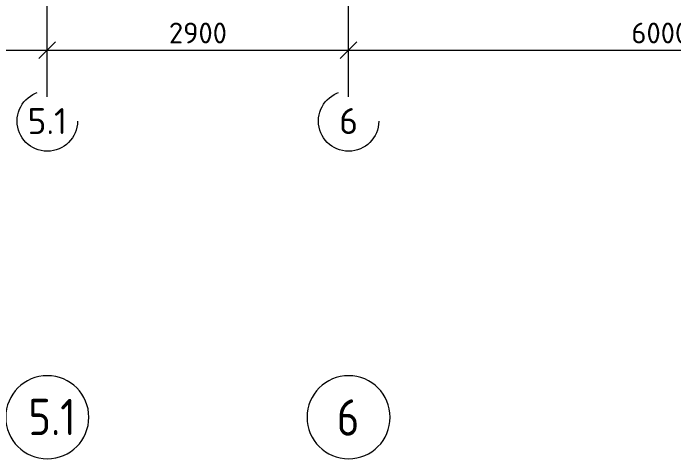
# Model space of a CAD drawing. Header units: metres. Extents: x -7665 to -5405, y -4871 to -3608.
# Drawn here: x -5510.71 to -5504.36, y -4870.69 to -4866.4 of the extents above; entities that cross this region are included whole.
import ezdxf
from ezdxf.enums import TextEntityAlignment as Align

# ---------------------------------------------------------------- set-up
doc = ezdxf.new("R2010")
doc.units = ezdxf.units.M
doc.header["$PDMODE"] = 35
doc.header["$PDSIZE"] = 0.03
doc.linetypes.add('Xref_level ST-8$0$DASHDOT', pattern=[25.4, 12.7, -6.35, 0, -6.35])
doc.layers.get('Defpoints').update_dxf_attribs({"color": 4})
for name, color, linetype, lineweight in [('ОСИ', 250, 'Xref_level ST-8$0$DASHDOT', 5), ('ОСИ_марки', 7, 'Continuous', 18), ('Привязки', 7, 'Continuous', 9)]:
    doc.layers.add(name, color=color, linetype=linetype, lineweight=lineweight)
doc.styles.add('GOST Common', font='GOST_Common.ttf', dxfattribs={"width": 0.9, "height": 350})
doc.styles.add('Норм 2.5', font='isocpeur.ttf', dxfattribs={"height": 2.5})
doc.dimstyles.new('Норм Оси', dxfattribs={"dimtxt": 2.5, "dimasz": 2, "dimexe": 1, "dimexo": 0.6267, "dimgap": 0.81, "dimtad": 1, "dimdec": 0, "dimlfac": 1000, "dimrnd": 10, "dimzin": 0, "dimtxsty": 'Норм 2.5', "dimblk": 'OBLIQUE', "dimcen": 0.9, "dimdle": 1.2, "dimclrd": 256, "dimclrt": 256, "dimadec": 3, "dimazin": 0, "dimtfac": 1, "dimtdec": 0, "dimtofl": 0, "dimtmove": 0, "dimatfit": 3, "dimfxl": 1, "dimtfill": 1, "dimtolj": 1, "dimtzin": 0, "dimlwd": -1, "dimlwe": -1, "dimarcsym": 0})

# ---------------------------------------------------------------- blocks, each defined once
blk = doc.blocks.new('Ось сетки - Круг_Ø8 мм-6577-_О__L1_0_000_')
at = {"layer": 'ОСИ_марки', "color": 0, "lineweight": 20}
for start, end in [(360, 180), (180, 360)]:
    blk.add_arc((0, 0), 4, start, end, dxfattribs=at)
blk = doc.blocks.new('_Oblique')
at = {"color": 0, "linetype": 'ByBlock', "lineweight": -2}
blk.add_line((-0.5, -0.5), (0.5, 0.5), dxfattribs=at)
blk = doc.blocks.new('*D214')
at = {"layer": 'Defpoints', "color": 0, "transparency": 16777216}
for p in [(-5510.3864, -4866.7549), (-5513.4864, -4866.9206), (-5510.3864, -4866.9206)]:
    blk.add_point(p, dxfattribs=at)
at = {"layer": 'Привязки', "color": 0, "transparency": 16777216}
for p, q in [((-5513.4864, -4866.8705), (-5513.4864, -4866.6749)), ((-5510.3864, -4866.8705), (-5510.3864, -4866.6749))]:
    blk.add_line(p, q, dxfattribs=at)
at = {"layer": 'Привязки', "transparency": 16777216}
blk.add_line((-5513.5824, -4866.7549), (-5510.2904, -4866.7549), dxfattribs=at)
at = {"layer": 'Привязки', "transparency": 16777216, "xscale": 0.16, "yscale": 0.16, "zscale": 0.16, "rotation": 180}
blk.add_blockref('_Oblique', (-5513.4864, -4866.7549), dxfattribs=at)
at = {"layer": 'Привязки', "transparency": 16777216, "xscale": 0.16, "yscale": 0.16, "zscale": 0.16}
blk.add_blockref('_Oblique', (-5510.3864, -4866.7549), dxfattribs=at)
at = {"layer": 'Привязки', "transparency": 16777216, "insert": (-5511.9364, -4866.5901), "char_height": 0.2, "attachment_point": 5, "style": 'Норм 2.5', "bg_fill": 3, "box_fill_scale": 1.1, "bg_fill_color": 256, "bg_fill_true_color": 13158600, "bg_fill_transparency": 0}
blk.add_mtext('\\A1;3100', dxfattribs=at)
blk = doc.blocks.new('*D215')
at = {"layer": 'Defpoints', "color": 0, "transparency": 16777216}
for p in [(-5507.4864, -4866.7549), (-5510.3864, -4866.9893), (-5507.4864, -4866.9893)]:
    blk.add_point(p, dxfattribs=at)
at = {"layer": 'Привязки', "color": 0, "transparency": 16777216}
for p, q in [((-5510.3864, -4866.9392), (-5510.3864, -4866.6749)), ((-5507.4864, -4866.9392), (-5507.4864, -4866.6749))]:
    blk.add_line(p, q, dxfattribs=at)
at = {"layer": 'Привязки', "transparency": 16777216}
blk.add_line((-5510.4824, -4866.7549), (-5507.3904, -4866.7549), dxfattribs=at)
at = {"layer": 'Привязки', "transparency": 16777216, "xscale": 0.16, "yscale": 0.16, "zscale": 0.16, "rotation": 180}
blk.add_blockref('_Oblique', (-5510.3864, -4866.7549), dxfattribs=at)
at = {"layer": 'Привязки', "transparency": 16777216, "xscale": 0.16, "yscale": 0.16, "zscale": 0.16}
blk.add_blockref('_Oblique', (-5507.4864, -4866.7549), dxfattribs=at)
at = {"layer": 'Привязки', "transparency": 16777216, "insert": (-5508.9364, -4866.5901), "char_height": 0.2, "attachment_point": 5, "style": 'Норм 2.5', "bg_fill": 3, "box_fill_scale": 1.1, "bg_fill_color": 256, "bg_fill_true_color": 13158600, "bg_fill_transparency": 0}
blk.add_mtext('\\A1;2900', dxfattribs=at)
blk = doc.blocks.new('*D216')
at = {"layer": 'Defpoints', "color": 0, "transparency": 16777216}
for p in [(-5501.4864, -4866.7549), (-5507.4864, -4866.9893), (-5501.4864, -4866.9893)]:
    blk.add_point(p, dxfattribs=at)
at = {"layer": 'Привязки', "color": 0, "transparency": 16777216}
for p, q in [((-5507.4864, -4866.9392), (-5507.4864, -4866.6749)), ((-5501.4864, -4866.9392), (-5501.4864, -4866.6749))]:
    blk.add_line(p, q, dxfattribs=at)
at = {"layer": 'Привязки', "transparency": 16777216}
blk.add_line((-5507.5824, -4866.7549), (-5501.3904, -4866.7549), dxfattribs=at)
at = {"layer": 'Привязки', "transparency": 16777216, "xscale": 0.16, "yscale": 0.16, "zscale": 0.16, "rotation": 180}
blk.add_blockref('_Oblique', (-5507.4864, -4866.7549), dxfattribs=at)
at = {"layer": 'Привязки', "transparency": 16777216, "xscale": 0.16, "yscale": 0.16, "zscale": 0.16}
blk.add_blockref('_Oblique', (-5501.4864, -4866.7549), dxfattribs=at)
at = {"layer": 'Привязки', "transparency": 16777216, "insert": (-5504.4864, -4866.5901), "char_height": 0.2, "attachment_point": 5, "style": 'Норм 2.5', "bg_fill": 3, "box_fill_scale": 1.1, "bg_fill_color": 256, "bg_fill_true_color": 13158600, "bg_fill_transparency": 0}
blk.add_mtext('\\A1;6000', dxfattribs=at)
blk = doc.blocks.new('axis_name')
at = {"lineweight": 9}
blk.add_circle((0, 0), 2.907, dxfattribs=at)
at = {"style": 'Норм 2.5'}
blk.add_attdef('AXIS_NAME', text='', height=2.5, dxfattribs=at).set_placement((0, 0), align=Align.MIDDLE_CENTER)

msp = doc.modelspace()

# ---------------------------------------------------------------- linework, layer by layer
at = {"layer": 'ОСИ'}
for p, q in [((-5510.3864, -4867.2055), (-5510.3864, -4852.559)), ((-5507.4864, -4867.2055), (-5507.4864, -4852.559))]:
    msp.add_line(p, q, dxfattribs=at)

# ---------------------------------------------------------------- block references
at = {"layer": 'ОСИ', "xscale": 0.1, "yscale": 0.1, "zscale": 0.1}
for p, values in [((-5510.3864, -4867.438), {'AXIS_NAME': '5.1'}), ((-5507.4864, -4867.438), {'AXIS_NAME': '6'})]:
    msp.add_blockref('axis_name', p, dxfattribs=at).add_auto_attribs(values)
at = {"layer": 'ОСИ_марки', "xscale": 0.09999999999999994, "yscale": 0.09999999999999994, "zscale": 0.09999999999999994}
for p in [(-5510.3864, -4870.29), (-5507.4864, -4870.29)]:
    msp.add_blockref('Ось сетки - Круг_Ø8 мм-6577-_О__L1_0_000_', p, dxfattribs=at)

# ---------------------------------------------------------------- texts
at = {"layer": 'ОСИ_марки', "char_height": 0.35, "width": 0.274177, "attachment_point": 1, "style": 'GOST Common'}
for s, insert in [('5.1', (-5510.5691, -4870.1125)), ('\\fGOST Common|b0|i0|c204|p34|;\\W.9;6', (-5507.6001, -4870.1175))]:
    msp.add_mtext(s, dxfattribs=dict(at, insert=insert))

# ---------------------------------------------------------------- next in the draw order: dimensions: what is measured, and where the dimension line sits
at = {"layer": 'Привязки'}
dim = msp.add_linear_dim(base=(-5510.3864, -4866.7549), p1=(-5513.4864, -4866.9206), p2=(-5510.3864, -4866.9206), dimstyle='Норм Оси', dxfattribs=at)
dim.commit()
dim.dimension.update_dxf_attribs({"geometry": '*D214', "text_midpoint": (-5511.9364, -4866.5901)})

# ---------------------------------------------------------------- next in the draw order: dimensions: what is measured, and where the dimension line sits
dim = msp.add_linear_dim(base=(-5507.4864, -4866.7549), p1=(-5510.3864, -4866.9893), p2=(-5507.4864, -4866.9893), dimstyle='Норм Оси', dxfattribs=at)
dim.commit()
dim.dimension.update_dxf_attribs({"geometry": '*D215', "text_midpoint": (-5508.9364, -4866.5901)})

# ---------------------------------------------------------------- next in the draw order: dimensions: what is measured, and where the dimension line sits
dim = msp.add_linear_dim(base=(-5501.4864, -4866.7549), p1=(-5507.4864, -4866.9893), p2=(-5501.4864, -4866.9893), dimstyle='Норм Оси', dxfattribs=at)
dim.commit()
dim.dimension.update_dxf_attribs({"geometry": '*D216', "text_midpoint": (-5504.4864, -4866.5901)})

doc.saveas('drawing.dxf')
